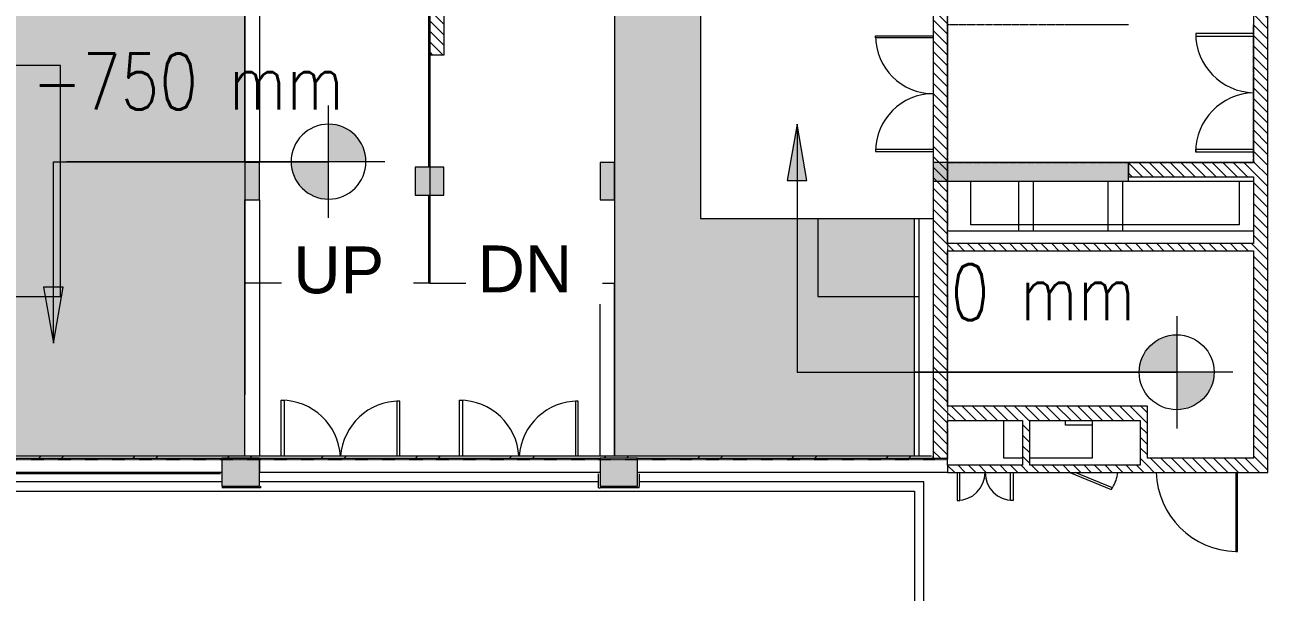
# Model space of a CAD drawing. Header units: millimetres. Extents: x -106145 to 154907, y -84585 to 152038.
# Drawn here: x 10833 to 30849, y 51155 to 60235 of the extents above; entities that cross this region are included whole.
import ezdxf

# ---------------------------------------------------------------- set-up
doc = ezdxf.new("R2010")
doc.units = ezdxf.units.MM
doc.linetypes.add('Cut Out Line _2_', pattern=[2, 1, -1])
doc.linetypes.add('Overhead', pattern=[3.96875, 2.38125, -1.5875])
for name, color, linetype, lineweight in [('A-ANNO-DIMS', 7, 'Continuous', 9), ('A-ANNO-DIMS-300', 7, 'Continuous', 9), ('A-DETL-MBND', 7, 'Continuous', 5), ('A-DOOR', 7, 'Continuous', 5), ('A-FLOR', 7, 'Continuous', 5), ('A-FLOR-LEVL', 7, 'Continuous', 5), ('A-FLOR-LEVL-TEXT', 7, 'Continuous', 5), ('A-FLOR-PATT', 7, 'Continuous', 5), ('A-WALL', 7, 'Continuous', 5), ('A-WALL-PATT', 7, 'Continuous', 5), ('G-ANNO-DIMS', 7, 'Continuous', 9), ('S-COLS', 7, 'Continuous', 5), ('S-STRS', 7, 'Continuous', 5), ('S-STRS-MBND', 7, 'Overhead', 5)]:
    doc.layers.add(name, color=color, linetype=linetype, lineweight=lineweight)
doc.layers.add('A-DETL', color=7, linetype='Continuous', lineweight=5, true_color=0x00a600)
doc.styles.add('Arial', font='arial.ttf', dxfattribs={"height": 750})
doc.styles.add('RomanS', font='romans__.ttf', dxfattribs={"width": 0.8, "height": 1200})
doc.styles.add('RomanS_1', font='romans__.ttf', dxfattribs={"width": 0.8, "height": 900})
doc.dimstyles.new('Diagonal_-_4_mm_RomanS', dxfattribs={"dimscale": 304.8, "dimtxt": 1219.023462, "dimasz": 1.476378, "dimexe": 0.984252, "dimexo": 0.0625, "dimgap": 0.19685, "dimtad": 1, "dimdec": 0, "dimzin": 0, "dimdsep": 46, "dimtxsty": 'RomanS', "dimblk1": 'OBLIQUE', "dimblk2": 'OBLIQUE', "dimsah": 1, "dimcen": 0.09, "dimdle": 2.362205, "dimazin": 0, "dimtfac": 1, "dimtdec": 4, "dimtix": 1, "dimtmove": 0, "dimatfit": 3, "dimfxl": 2.362205, "dimfxlon": 1, "dimtvp": 1, "dimtolj": 1, "dimtzin": 0, "dimarcsym": 2})
pattern_1 = [(315, (0, 0), (84.18955, 84.18955), [])]

# ---------------------------------------------------------------- blocks, each defined once
blk = doc.blocks.new('M_Concrete-Rectangular-Column - 230 x 600-3803971-Site Plan -MAIN')
at = {"layer": 'S-COLS', "true_color": 0xeaeaea}
blk.add_hatch(color=254, dxfattribs=at).paths.add_polyline_path([(-115, -300), (115, -300), (115, 300), (-115, 300)], flags=0)
at = {"layer": 'S-COLS', "color": 253, "true_color": 0xaaaaaa}
for p, q in [((115, 300), (-115, 300)), ((-115, 300), (-115, -300)), ((115, -300), (115, 300)), ((-115, -300), (115, -300))]:
    blk.add_line(p, q, dxfattribs=at)
blk = doc.blocks.new('M_Concrete-Rectangular-Column - 450 x600-11757012-Site Plan -MAIN')
at = {"layer": 'S-COLS', "true_color": 0xeaeaea}
for points in [[(-225, 300), (-225, -300), (195, -300), (195, 300)], [(195, -300), (225, -300), (225, 300), (195, 300)]]:
    blk.add_hatch(color=254, dxfattribs=at).paths.add_polyline_path(points, flags=0)
at = {"layer": 'S-COLS', "color": 254, "true_color": 0xdddddd}
for p, q in [((195, 300), (-225, 300)), ((-225, 300), (-225, -300)), ((-225, -300), (195, -300))]:
    blk.add_line(p, q, dxfattribs=at)
at = {"layer": 'S-COLS', "color": 253, "true_color": 0xaaaaaa}
for p, q in [((225, 300), (195, 300)), ((225, -300), (225, 300)), ((195, -300), (225, -300))]:
    blk.add_line(p, q, dxfattribs=at)
blk = doc.blocks.new('Single Panel Flush Door - SHD_0_90-4566079-Site Plan -MAIN')
at = {"layer": 'A-DOOR', "color": 254, "true_color": 0xdddddd}
for p, q in [((-364, -58), (299, -331)), ((320, -303), (-275, -58)), ((299, -331), (320, -303))]:
    blk.add_line(p, q, dxfattribs=at)
blk.add_arc((-135, -5), 544, 326.8171, 354.4678, dxfattribs=at)
blk = doc.blocks.new('M_Door-Passage-Double-Flush - FWD1 2_0-V40-Site Plan -MAIN')
at = {"layer": 'A-DOOR', "color": 254, "lineweight": 9, "true_color": 0xdddddd}
for p, q in [((-950, 121.35), (-950, 1046.35)), ((-950, 1046.35), (-905, 1046.35)), ((-905, 1046.35), (-905, 121.35)), ((950, 1046.35), (905, 1046.35)), ((905, 1046.35), (905, 121.35)), ((950, 121.35), (950, 1046.35))]:
    blk.add_line(p, q, dxfattribs=at)
at = {"layer": 'A-DOOR', "color": 254, "true_color": 0xdddddd}
for centre, start, end in [((-950, 96.35), 1.520513, 90), ((950, 96.35), 90, 178.479487)]:
    blk.add_arc(centre, 950, start, end, dxfattribs=at)
blk = doc.blocks.new('M_Door-Passage-Double-Flush - SHD 1_0-11714157-Site Plan -MAIN')
at = {"layer": 'A-DOOR', "color": 254, "lineweight": 9, "true_color": 0xdddddd}
for p, q in [((-450, 63.85), (-450, 513.85)), ((-450, 513.85), (-405, 513.85)), ((-405, 513.85), (-405, 63.85)), ((450, 513.85), (405, 513.85)), ((405, 513.85), (405, 63.85)), ((450, 63.85), (450, 513.85))]:
    blk.add_line(p, q, dxfattribs=at)
at = {"layer": 'A-DOOR', "color": 254, "true_color": 0xdddddd}
for centre, start, end in [((-450, 63.85), 0, 90), ((450, 63.85), 90, 180)]:
    blk.add_arc(centre, 450, start, end, dxfattribs=at)
blk = doc.blocks.new('DC_SglFl-W-Int - FWD7 1_35-12334915-Site Plan -MAIN')
at = {"layer": 'A-DOOR', "color": 254, "lineweight": 9, "true_color": 0xdddddd}
for p, q in [((622, -115), (622, -1381.5)), ((652, -1381.5), (652, -115)), ((622, -1381.5), (652, -1381.5))]:
    blk.add_line(p, q, dxfattribs=at)
at = {"layer": 'A-DOOR', "color": 254, "true_color": 0xdddddd}
blk.add_arc((652, -77.5), 1304.3, 181.66032, 268.68208, dxfattribs=at)
blk = doc.blocks.new('DC_DdlFlPanelFire-Rated-eq w vision panel - FSD2 _2_0-12429109-Site Plan -MAIN')
at = {"layer": 'A-DOOR', "color": 253, "lineweight": 9, "true_color": 0xaaaaaa}
for p, q in [((-895, 1040), (-925, 1040)), ((-925, 1040), (-925, 115)), ((-895, 115), (-895, 1040)), ((895, 115), (895, 1040)), ((895, 1040), (925, 1040)), ((925, 1040), (925, 115))]:
    blk.add_line(p, q, dxfattribs=at)
at = {"layer": 'A-DOOR', "color": 253, "true_color": 0xaaaaaa}
for centre, start, end in [((-925, 115), 360, 90), ((925, 115), 90, 180)]:
    blk.add_arc(centre, 925, start, end, dxfattribs=at)
blk = doc.blocks.new('M_Double Door-Large Slit Vision Panel_Type B - 2_0_TYPE B-V88-Site Plan -MAIN')
at = {"layer": 'A-DOOR', "color": 253, "lineweight": 9, "true_color": 0xaaaaaa}
for p, q in [((-950, 151), (-950, 1046)), ((-950, 1046), (-905, 1046)), ((-905, 1046), (-905, 151)), ((950, 1033), (905, 1033)), ((905, 1033), (905, 151)), ((950, 151), (950, 1033))]:
    blk.add_line(p, q, dxfattribs=at)
at = {"layer": 'A-DOOR', "color": 253, "true_color": 0xaaaaaa}
for centre, start, end in [((-950, 96), 3.345, 90), ((950, 83), 90, 175.84)]:
    blk.add_arc(centre, 950, start, end, dxfattribs=at)
blk = doc.blocks.new('2022_11_09_AB BLOCKFACADE WITH CONTINOUS WINDOW_rvt-1-Site Plan -MAIN')
at = {"layer": 'A-WALL-PATT', "true_color": 0xeaeaea}
h = blk.add_hatch(dxfattribs=at)
h.set_pattern_fill('FP_19', color=254, style=0, pattern_type=2)
h.set_pattern_definition(pattern_1)
h.paths.add_polyline_path([(17319, 59757), (17549, 59757), (17549, 75300), (17319, 75300), (17319, 63531)], flags=0)
h = blk.add_hatch(dxfattribs=at)
h.set_pattern_fill('FP_19', color=254, style=0, pattern_type=2)
h.set_pattern_definition(pattern_1)
h.paths.add_polyline_path([(25389, 53300), (25619, 53300), (25619, 65730), (25389, 65730), (25389, 53330)], flags=0)
h = blk.add_hatch(dxfattribs=at)
h.set_pattern_fill('FP_19', color=254, style=0, pattern_type=2)
h.set_pattern_definition(pattern_1)
h.paths.add_polyline_path([(30749, 58035), (30749, 65735), (30519, 65735), (30519, 58035)], flags=0)
at = {"layer": 'A-WALL-PATT', "true_color": 0xcccccb}
for points in [[(25389, 57735), (25619, 57735), (25619, 58035), (25389, 58035), (25389, 57999)], [(28519, 57735), (28519, 58035), (25619, 58035), (25619, 57735), (28162, 57735)]]:
    blk.add_hatch(color=254, dxfattribs=at).paths.add_polyline_path(points, flags=0)
at = {"layer": 'A-WALL-PATT', "true_color": 0xeaeaea}
h = blk.add_hatch(dxfattribs=at)
h.set_pattern_fill('FP_19', color=254, style=0, pattern_type=2)
h.set_pattern_definition(pattern_1)
h.paths.add_polyline_path([(30519, 57805), (30519, 58035), (28519, 58035), (28519, 57805), (30263, 57805)], flags=0)
h = blk.add_hatch(dxfattribs=at)
h.set_pattern_fill('FP_19', color=254, style=0, pattern_type=2)
h.set_pattern_definition(pattern_1)
h.paths.add_polyline_path([(30519, 53070), (30749, 53070), (30749, 58035), (30519, 58035), (30519, 53300)], flags=0)
h = blk.add_hatch(dxfattribs=at)
h.set_pattern_fill('FP_19', color=254, style=0, pattern_type=2)
h.set_pattern_definition(pattern_1)
h.paths.add_polyline_path([(30263, 56620), (30519, 56620), (30519, 56735), (25619, 56735), (25619, 56620), (28556, 56620)], flags=0)
h = blk.add_hatch(dxfattribs=at)
h.set_pattern_fill('FP_19', color=254, style=0, pattern_type=2)
h.set_pattern_definition(pattern_1)
h.paths.add_polyline_path([(26934, 53900), (28819, 53900), (28819, 54130), (25619, 54130), (25619, 53900), (26819, 53900)], flags=0)
h = blk.add_hatch(dxfattribs=at)
h.set_pattern_fill('FP_19', color=254, style=0, pattern_type=2)
h.set_pattern_definition(pattern_1)
h.paths.add_polyline_path([(26934, 53185), (26934, 53900), (26819, 53900), (26819, 53185)], flags=0)
h = blk.add_hatch(dxfattribs=at)
h.set_pattern_fill('FP_19', color=254, style=0, pattern_type=2)
h.set_pattern_definition(pattern_1)
h.paths.add_polyline_path([(28819, 53185), (28819, 53900), (28704, 53900), (28704, 53185)], flags=0)
at = {"layer": 'A-WALL-PATT', "true_color": 0xd4d4d4}
h = blk.add_hatch(dxfattribs=at)
h.set_pattern_fill('FP_20', color=254, style=0, pattern_type=2)
h.set_pattern_definition([(45, (0, 0), (-754.342, 754.342), []), (45, (0, 1143), (-754.342, 754.342), [])])
h.paths.add_polyline_path([(14590, 53300), (25389, 53300), (25389, 53330), (9419, 53330), (9419, 53300), (14589, 53300)], flags=0)
at = {"layer": 'A-WALL-PATT', "true_color": 0xeaeaea}
h = blk.add_hatch(dxfattribs=at)
h.set_pattern_fill('FP_19', color=254, style=0, pattern_type=2)
h.set_pattern_definition(pattern_1)
h.paths.add_polyline_path([(30519, 53070), (30519, 53300), (28819, 53300), (28819, 53070), (30263, 53070)], flags=0)
h = blk.add_hatch(dxfattribs=at)
h.set_pattern_fill('FP_19', color=254, style=0, pattern_type=2)
h.set_pattern_definition(pattern_1)
h.paths.add_polyline_path([(28819, 53070), (28819, 53185), (25619, 53185), (25619, 53070), (28162, 53070)], flags=0)
at = {"layer": 'S-COLS', "true_color": 0xeaeaea}
for points in [[(17084, 57510), (17544, 57510), (17544, 57960), (17084, 57960)], [(20049, 57435), (20279, 57435), (20279, 58035), (20049, 58035)], [(13989, 53270), (14589, 53270), (14589, 53300), (13989, 53300)], [(13989, 52850), (14589, 52850), (14589, 53270), (13989, 53270)]]:
    blk.add_hatch(color=254, dxfattribs=at).paths.add_polyline_path(points, flags=0)
at = {"layer": 'A-DETL-MBND', "color": 9, "true_color": 0xc0cda1}
for p, q in [((11401, 59585), (9619, 59585)), ((11401, 55885), (11401, 59585)), ((23539, 57135), (23539, 55885)), ((9619, 55885), (11401, 55885)), ((23539, 55885), (25084, 55885))]:
    blk.add_line(p, q, dxfattribs=at)
at = {"layer": 'A-DETL-MBND', "color": 253, "true_color": 0xaaaaaa}
blk.add_line((25084, 55885), (25159, 55885), dxfattribs=at)
at = {"layer": 'A-DETL-MBND', "color": 254, "true_color": 0xdddddd}
for p, q in [((27505, 53824), (27505, 53900)), ((27934, 53824), (27505, 53824))]:
    blk.add_line(p, q, dxfattribs=at)
at = {"layer": 'A-FLOR', "color": 253, "true_color": 0xaaaaaa}
for p, q in [((21659, 61535), (21659, 57135)), ((21659, 57135), (25389, 57135)), ((25159, 57135), (25159, 53329)), ((17319, 56100), (17304, 56100))]:
    blk.add_line(p, q, dxfattribs=at)
at = {"layer": 'A-FLOR', "color": 254, "true_color": 0xdddddd}
for p, q in [((25989, 57035), (25989, 57735)), ((28519, 57735), (30519, 57735)), ((30289, 57735), (30289, 57035)), ((25989, 56935), (25619, 56935)), ((30289, 57035), (25989, 57035)), ((30519, 56935), (25989, 56935)), ((26518, 53300), (26518, 53900)), ((26518, 53900), (26819, 53900)), ((27934, 53900), (27934, 53300)), ((26819, 53300), (26518, 53300)), ((27934, 53300), (26934, 53300)), ((13989, 52920), (9539, 52920)), ((20024, 52920), (14589, 52920)), ((25239, 52920), (20674, 52920)), ((25239, -6405), (25239, 52920)), ((9689, 52770), (25089, 52770)), ((25089, 52770), (25089, -6255))]:
    blk.add_line(p, q, dxfattribs=at)
at = {"layer": 'A-FLOR-LEVL', "color": 253, "true_color": 0xaaaaaa}
for p, q in [((14359, 58035), (14359, 66704)), ((17304, 57960), (17304, 65510)), ((20279, 60481), (20279, 56100)), ((17319, 60129), (17319, 56100)), ((17304, 56100), (17304, 57510)), ((14359, 56100), (14359, 57435)), ((17304, 56100), (14589, 56100)), ((17319, 56100), (20279, 56100))]:
    blk.add_line(p, q, dxfattribs=at)
at = {"layer": 'A-WALL', "color": 253, "lineweight": 18, "true_color": 0xaaaaaa}
for p, q in [((17319, 75300), (17319, 59757)), ((17549, 59757), (17549, 75300)), ((17319, 59757), (17549, 59757)), ((25619, 58035), (25389, 58035)), ((25389, 58035), (25389, 57735)), ((25389, 57735), (25619, 57735)), ((25359, 53330), (9419, 53330)), ((9419, 53300), (14589, 53300)), ((14589, 53300), (14589, 53270)), ((14590, 53270), (14590, 53300)), ((14590, 53300), (20049, 53300)), ((20649, 53300), (25389, 53300)), ((25389, 53300), (25619, 53300))]:
    blk.add_line(p, q, dxfattribs=at)
at = {"layer": 'A-WALL', "color": 253, "true_color": 0xaaaaaa}
for p, q in [((25389, 65730), (25389, 53330)), ((14359, 58035), (14359, 61435)), ((14589, 61435), (14589, 58035)), ((14359, 56100), (14359, 57435)), ((14589, 57435), (14589, 56100)), ((14589, 56100), (14359, 56100)), ((14359, 53330), (14359, 56100)), ((14589, 56100), (14359, 56100)), ((14589, 56100), (14589, 53330)), ((20049, 53330), (20049, 56100)), ((20279, 56100), (20279, 53330)), ((14590, 53300), (14589, 53300)), ((14589, 53300), (14590, 53300)), ((25389, 53330), (25389, 53300)), ((25389, 53300), (25389, 53330))]:
    blk.add_line(p, q, dxfattribs=at)
at = {"layer": 'A-WALL', "color": 254, "lineweight": 18, "true_color": 0xdddddd}
for p, q in [((25619, 56735), (25619, 65730)), ((30519, 65735), (30519, 58035)), ((30749, 58035), (30749, 65735)), ((28519, 58035), (25619, 58035)), ((30519, 58035), (28519, 58035)), ((30749, 53070), (30749, 58035)), ((25619, 57735), (28519, 57735)), ((28519, 57735), (28519, 57805)), ((28519, 57805), (30519, 57805)), ((30519, 57805), (30519, 56735)), ((30519, 56735), (25619, 56735)), ((25619, 56620), (30519, 56620)), ((25619, 54130), (25619, 56620)), ((30519, 56620), (30519, 53300)), ((28819, 54130), (25619, 54130)), ((28819, 53900), (28819, 54130)), ((25619, 53900), (26819, 53900)), ((25619, 53300), (25619, 53900)), ((26819, 53900), (26819, 53185)), ((26934, 53900), (28704, 53900)), ((26934, 53185), (26934, 53900)), ((28704, 53900), (28704, 53185)), ((28819, 53300), (28819, 53900)), ((14589, 53270), (14589, 53070)), ((14590, 53070), (14590, 53270)), ((30519, 53300), (28819, 53300)), ((14589, 53070), (14590, 53070)), ((26819, 53185), (25619, 53185)), ((25619, 53185), (25619, 53070)), ((25619, 53070), (28819, 53070)), ((28704, 53185), (26934, 53185)), ((28819, 53070), (30519, 53070)), ((30519, 53070), (30749, 53070))]:
    blk.add_line(p, q, dxfattribs=at)
at = {"layer": 'A-WALL', "color": 254, "true_color": 0xdddddd}
for p, q in [((28519, 57805), (28519, 58035)), ((28519, 58035), (28519, 57805)), ((26759, 56935), (26759, 57735)), ((26989, 57735), (26989, 56935)), ((28189, 56935), (28189, 57735)), ((28419, 57735), (28419, 56935)), ((25619, 53185), (25619, 53300)), ((13989, 53070), (9159, 53070)), ((13689, 53045), (9689, 53045)), ((13689, 53070), (13689, 53045)), ((13964, 53045), (13689, 53045)), ((20049, 53070), (14590, 53070)), ((20024, 52825), (20024, 53045)), ((25619, 53070), (20649, 53070)), ((20674, 53045), (20674, 52850)), ((14614, 52825), (14614, 52850)), ((20674, 52825), (20674, 52850)), ((14614, 52825), (13989, 52825)), ((20024, 52825), (20049, 52825)), ((20674, 52825), (20049, 52825))]:
    blk.add_line(p, q, dxfattribs=at)
at = {"layer": 'S-COLS', "color": 253, "true_color": 0xaaaaaa}
for p, q in [((17544, 57960), (17084, 57960)), ((17084, 57960), (17084, 57510)), ((17544, 57510), (17544, 57960)), ((20279, 58035), (20049, 58035)), ((20049, 58035), (20049, 57435)), ((20279, 57435), (20279, 58035)), ((17084, 57510), (17544, 57510)), ((20049, 57435), (20279, 57435)), ((14589, 53300), (13989, 53300)), ((13989, 53300), (13989, 53270)), ((14589, 53270), (14589, 53300))]:
    blk.add_line(p, q, dxfattribs=at)
at = {"layer": 'S-COLS', "color": 254, "true_color": 0xdddddd}
for p, q in [((13989, 53270), (13989, 52850)), ((14589, 52850), (14589, 53270)), ((13989, 52850), (14589, 52850))]:
    blk.add_line(p, q, dxfattribs=at)
at = {"layer": 'S-STRS', "color": 254, "true_color": 0xdddddd}
blk.add_line((28519, 60235), (27619, 60235), dxfattribs=at)
at = {"layer": 'S-STRS-MBND', "color": 254, "true_color": 0xdddddd}
for p, q in [((25619, 60235), (25619, 58035)), ((28519, 60235), (25619, 60235)), ((30519, 58035), (30519, 60235)), ((25619, 58035), (30519, 58035))]:
    blk.add_line(p, q, dxfattribs=at)
at = {"color": 253, "lineweight": 5, "true_color": 0xaaaaaa}
for name, p, rotation in [('DC_DdlFlPanelFire-Rated-eq w vision panel - FSD2 _2_0-12429109-Site Plan -MAIN', (25504, 59135), 90.000004825659), ('M_Door-Passage-Double-Flush - FWD1 2_0-V40-Site Plan -MAIN', (30640, 59150), 89.99999999999935), ('M_Concrete-Rectangular-Column - 230 x 600-3803971-Site Plan -MAIN', (14474, 57735), 4.829673078902934e-06), ('M_Concrete-Rectangular-Column - 450 x600-11757012-Site Plan -MAIN', (20349, 53075), 90.00000482565858), ('M_Door-Passage-Double-Flush - SHD 1_0-11714157-Site Plan -MAIN', (26219, 53134), 180)]:
    blk.add_blockref(name, p, dxfattribs=dict(at, rotation=rotation))
for name, p in [('M_Double Door-Large Slit Vision Panel_Type B - 2_0_TYPE B-V88-Site Plan -MAIN', (15889, 53179)), ('M_Double Door-Large Slit Vision Panel_Type B - 2_0_TYPE B-V88-Site Plan -MAIN', (18749, 53179)), ('Single Panel Flush Door - SHD_0_90-4566079-Site Plan -MAIN', (27939, 53128)), ('DC_SglFl-W-Int - FWD7 1_35-12334915-Site Plan -MAIN', (29614, 53185))]:
    blk.add_blockref(name, p, dxfattribs=at)
at = {"layer": 'A-FLOR-LEVL-TEXT', "color": 253, "true_color": 0xaaaaaa, "char_height": 750, "attachment_point": 1, "line_spacing_factor": 0.941778, "style": 'Arial', "bg_fill": 3, "box_fill_scale": 1.25, "bg_fill_color": 256, "bg_fill_true_color": 13158600, "bg_fill_transparency": 0}
for s, insert, width in [('UP', (15134, 56688), 1737.58), ('DN', (18088, 56704), 1808.21)]:
    blk.add_mtext(s, dxfattribs=dict(at, insert=insert, width=width))
blk = doc.blocks.new('Spot Elevations - M_Spot Elevation - Target Filled-23738-Site Plan -MAIN')
at = {"layer": 'G-ANNO-DIMS'}
h = blk.add_hatch(color=256, dxfattribs=at)
edge = h.paths.add_edge_path(flags=0)
edge.add_line((0, 0), (-2, 0))
edge.add_arc((0, 0), 2, 90, 180, ccw=False)
edge.add_line((0, 2), (0, 0))
h = blk.add_hatch(color=256, dxfattribs=at)
edge = h.paths.add_edge_path(flags=0)
edge.add_line((0, 0), (2, 0))
edge.add_arc((0, 0), 2, 270, 360, ccw=False)
edge.add_line((0, -2), (0, 0))
for p, q in [((0, -3), (0, 3)), ((-3, 0), (14, 0))]:
    blk.add_line(p, q, dxfattribs=at)
blk.add_circle((0, 0), 2, dxfattribs=at)
blk = doc.blocks.new('DIMBLOCK32-Site Plan -MAIN')
at = {"layer": 'A-ANNO-DIMS-300', "transparency": 16777216}
for p, q in [((-65455, 47706), (79278, 131267)), ((79014, 130283), (78504, 131167)), ((78654, 130907), (79014, 130283)), ((-64471, 47442), (-64981, 48325)), ((-64831, 48066), (-64471, 47442))]:
    blk.add_line(p, q, dxfattribs=at)
at = {"layer": 'A-ANNO-DIMS-300', "lineweight": 35, "transparency": 16777216}
for p, q in [((78654, 130907), (78737, 131214)), ((78654, 130907), (78572, 130600)), ((-64831, 48066), (-64749, 48373)), ((-64831, 48066), (-64914, 47758))]:
    blk.add_line(p, q, dxfattribs=at)
at = {"layer": 'A-ANNO-DIMS-300', "color": 0, "transparency": 16777216, "insert": (3725, 89578), "char_height": 1200, "width": 6511.94, "attachment_point": 1, "rotation": 30, "line_spacing_factor": 0.983083, "style": 'RomanS'}
blk.add_mtext('165683', dxfattribs=at)
blk = doc.blocks.new('_Oblique')
at = {"color": 0, "linetype": 'ByBlock', "lineweight": -2}
blk.add_line((-0.5, -0.5), (0.5, 0.5), dxfattribs=at)

msp = doc.modelspace()

# ---------------------------------------------------------------- block references
at = {"lineweight": 5}
msp.add_blockref('2022_11_09_AB BLOCKFACADE WITH CONTINOUS WINDOW_rvt-1-Site Plan -MAIN', (0, 0), dxfattribs=at)

# ---------------------------------------------------------------- next in the draw order: hatches: boundary and pattern name
at = {"layer": 'A-FLOR-PATT', "true_color": 0x808080}
h = msp.add_hatch(dxfattribs=at)
h.set_pattern_fill('FP_5', color=8, style=0, pattern_type=2)
h.set_pattern_definition([(0, (0, 0), (1219.2, 304.8), [100.584, -813.816, 100.584, -813.816, -4876.8]), (0, (0, 0), (1219.2, 304.8), [-1828.8, 100.584, -1728.216, 100.584, -813.816, -2133.6]), (0, (0, 0), (1219.2, 304.8), [-4572, 100.584, -509.016, 100.584, -1423.416]), (120, (457.2, 152.4), (-873.56454, 903.4582), [100.584, -813.816, 100.584, -813.816, -4876.8]), (120, (457.2, 152.4), (-873.56454, 903.4582), [-1828.8, 100.584, -1728.216, 100.584, -813.816, -2133.6]), (120, (457.2, 152.4), (-873.56454, 903.4582), [-4572, 100.584, -509.016, 100.584, -1423.416]), (240, (609.6, 762), (-345.63546, -1208.2582), [100.584, -813.816, 100.584, -813.816, -4876.8]), (240, (609.6, 762), (-345.63546, -1208.2582), [-1828.8, 100.584, -1728.216, 100.584, -813.816, -2133.6]), (240, (609.6, 762), (-345.63546, -1208.2582), [-4572, 100.584, -509.016, 100.584, -1423.416])])
h.paths.add_polyline_path([(24183.75, 86830), (24183.74, 86830), (23961.54, 86632.65)], flags=0)
h.paths.add_polyline_path([(13688.07, 53330), (14358.73, 53330), (14361.51, 81970.46), (14364.69, 82051.43), (14382.5, 82201.92), (14412.07, 82350.55), (14453.2, 82496.41), (14509.77, 82647.52), (14569.1, 82776.2), (14667.02, 82944.16), (14740.7, 83051.38), (14821.16, 83153.44), (14924.02, 83264.72), (15035.3, 83367.59), (15154.31, 83461.41), (15280.32, 83545.6), (15412.54, 83619.65), (15559.97, 83686.71), (15692.34, 83735.54), (15871.41, 83783.29), (16008.93, 83808.86), (16148.35, 83824.49), (16288.74, 83830), (18348.74, 83830), (18500.17, 83824.05), (18650.66, 83806.24), (18799.29, 83776.68), (18945.14, 83735.54), (19087.32, 83683.09), (19224.94, 83619.65), (19392.9, 83521.72), (19500.12, 83448.04), (19602.17, 83367.59), (19713.46, 83264.72), (19816.32, 83153.44), (19910.14, 83034.43), (20003.28, 82892.44), (20068.38, 82776.2), (20131.83, 82638.58), (20184.28, 82496.41), (20232.02, 82317.33), (20257.59, 82179.81), (20273.22, 82040.39), (20278.74, 81900), (20278.75, 53330), (25083.74, 53330), (25083.74, 57135.05), (21658.74, 57135.05), (21658.74, 62735.05), (25083.74, 62735.05), (25083.74, 65730), (24183.75, 65730), (24183.75, 72040), (25083.74, 72040), (25083.74, 81130), (24183.75, 81130), (24183.75, 82340), (25083.74, 82340), (25083.74, 86830), (24183.75, 86830), (24183.74, 90940), (27768.75, 90940), (27768.75, 90040), (32943.74, 90040), (32943.74, 90940), (34153.74, 90940), (34153.74, 90040), (40783.74, 90040), (40783.74, 90940), (41993.74, 90940), (41993.74, 90040), (47893.75, 90040), (47893.75, 90940.01), (48128.75, 90940.01), (48128.75, 92635), (57188.75, 92635), (57191.32, 110941.22), (57194.78, 111070.03), (57212.85, 111299.42), (57242.92, 111527.72), (57284.9, 111754.18), (57338.67, 111978.16), (57388.75, 112150.76), (57388.75, 113238.12), (-14611.25, 71668.9), (-14611.25, 70801.76), (10593.75, 85440.05), (10593.75, 69340.05), (-13725.75, 69340.05), (-13725.75, 69045.75), (-14611.25, 69045.75), (-14611.25, 68865), (-4520.55, 68865), (-4520.55, 66940.05), (-836.25, 66940.05), (-836.25, 65965.05), (6183.75, 65965.05), (6183.75, 66940.05), (10593.75, 66940.05), (10593.75, 64090.05), (9618.75, 64090.05), (9618.75, 53330), (13459.58, 53330)], flags=0)
h.paths.add_polyline_path([(10518.75, 64120.05), (10563.75, 64120.05), (10563.75, 66910.05), (6213.75, 66910.05), (6213.75, 65965.05), (6258.75, 65965.05), (6258.74, 66865.05), (10518.75, 66865.05), (10518.75, 64165.05), (9618.75, 64165.05), (9618.75, 64120.05), (10288.75, 64120.05)], flags=0)
h.paths.add_polyline_path([(10079.95, 64395.05), (10288.75, 64395.05), (10288.75, 65505), (9388.76, 65505), (9388.76, 64395.05), (9618.75, 64395.05)], flags=0)
h.paths.add_polyline_path([(9388.77, 65735), (10288.75, 65735), (10288.75, 66635.05), (6488.75, 66635.05), (6488.75, 65735.05), (9388.76, 65735)], flags=0)
h.paths.add_polyline_path([(-4820.55, 65735.05), (-1141.25, 65735.05), (-1141.25, 66635.05), (-5191.25, 66635.05), (-5191.25, 65735.05), (-5121.25, 65735.05)], flags=0)
h.paths.add_polyline_path([(-911.25, 65965.05), (-866.25, 65965.05), (-866.25, 66910.05), (-4520.55, 66910.05), (-4520.55, 66865.05), (-911.25, 66865.05), (-911.25, 66635.05)], flags=0)
h.paths.add_polyline_path([(32363.12, 93340), (27982.76, 93340), (27982.76, 95337.81), (53776.48, 110258.48), (53444.66, 110833.21), (54228.5, 111285.76), (54559.94, 110711.69), (55182.76, 111071.96), (55182.76, 93340), (35547.84, 93340)], flags=0)
h.paths.add_polyline_path([(52737.25, 109658.48), (52405.43, 110233.21), (53189.27, 110685.76), (53520.71, 110111.69), (53367.05, 110022.8)], flags=0)
at = {"layer": 'G-ANNO-DIMS'}
for points in [[(23205.24, 58646.32), (23046.55, 57746.32), (23363.93, 57746.32)], [(11289.05, 55138.62), (11447.74, 56038.62), (11130.35, 56038.62)]]:
    msp.add_hatch(color=256, dxfattribs=at).paths.add_polyline_path(points, flags=0)

# ---------------------------------------------------------------- next in the draw order: linework, layer by layer
at = {"layer": 'A-DETL', "color": 8, "linetype": 'Cut Out Line _2_', "true_color": 0x808080}
for p, q in [((25618.75, 89505), (25618.75, 53270)), ((25618.75, 53270), (9388.75, 53270))]:
    msp.add_line(p, q, dxfattribs=at)
at = {"layer": 'A-FLOR', "color": 73, "true_color": 0xa3b675}
msp.add_line((14358.74, 81100), (14358.74, 56100.01), dxfattribs=at)
at = {"layer": 'A-FLOR', "color": 67, "true_color": 0x6d7a4e}
msp.add_line((25083.74, 57135.05), (25083.74, 53330), dxfattribs=at)
at = {"layer": 'A-FLOR', "color": 63, "true_color": 0xb2c780}
for p, q in [((14358.74, 56100), (14358.74, 54311.01)), ((20278.74, 53330), (20278.74, 56100))]:
    msp.add_line(p, q, dxfattribs=at)
at = {"layer": 'G-ANNO-DIMS'}
for p, q in [((23205.24, 58646.32), (23046.55, 57746.32)), ((23363.93, 57746.32), (23205.24, 58646.32)), ((23205.24, 58646.32), (23205.24, 54673.86)), ((11289.05, 58045.74), (15697.64, 58045.74)), ((11289.05, 55138.62), (11289.05, 58045.74)), ((23046.55, 57746.32), (23363.93, 57746.32)), ((11447.74, 56038.62), (11130.35, 56038.62)), ((11130.35, 56038.62), (11289.05, 55138.62)), ((11289.05, 55138.62), (11447.74, 56038.62)), ((23205.24, 54673.86), (29288.93, 54673.86))]:
    msp.add_line(p, q, dxfattribs=at)

# ---------------------------------------------------------------- next in the draw order: block references
at = {"layer": 'G-ANNO-DIMS', "extrusion": (0, 0, -1), "xscale": 299.9999999999997, "yscale": 299.9999999999997, "zscale": 299.9999999999997}
msp.add_blockref('Spot Elevations - M_Spot Elevation - Target Filled-23738-Site Plan -MAIN', (-15697.64, 58045.74), dxfattribs=at)
at = {"layer": 'G-ANNO-DIMS', "xscale": 299.9999999999997, "yscale": 299.9999999999997, "zscale": 299.9999999999997, "rotation": 180}
msp.add_blockref('Spot Elevations - M_Spot Elevation - Target Filled-23738-Site Plan -MAIN', (29288.93, 54673.86), dxfattribs=at)

# ---------------------------------------------------------------- next in the draw order: texts
at = {"layer": 'G-ANNO-DIMS', "char_height": 900, "attachment_point": 1, "line_spacing_factor": 0.983083, "style": 'RomanS_1'}
for s, insert, width in [('-750 mm', (10949.42, 59779.14), 6823.7169), ('0 mm', (25669.77, 56407.26), 4113.9772)]:
    msp.add_mtext(s, dxfattribs=dict(at, insert=insert, width=width))

# ---------------------------------------------------------------- next in the draw order: dimensions: what is measured, and where the dimension line sits
at = {"layer": 'A-ANNO-DIMS'}
dim = msp.add_linear_dim(base=(78654.26, 130907.03), p1=(-64471.28, 47442.07), p2=(79014.26, 130283.49), angle=30, dimstyle='Diagonal_-_4_mm_RomanS', override={"dimpost": '<>', "dimfxl": 165682.835536}, dxfattribs=at)
dim.commit()
dim.dimension.update_dxf_attribs({"geometry": 'DIMBLOCK32-Site Plan -MAIN', "text_midpoint": (6578.73, 90062.68)})

doc.saveas('drawing.dxf')
